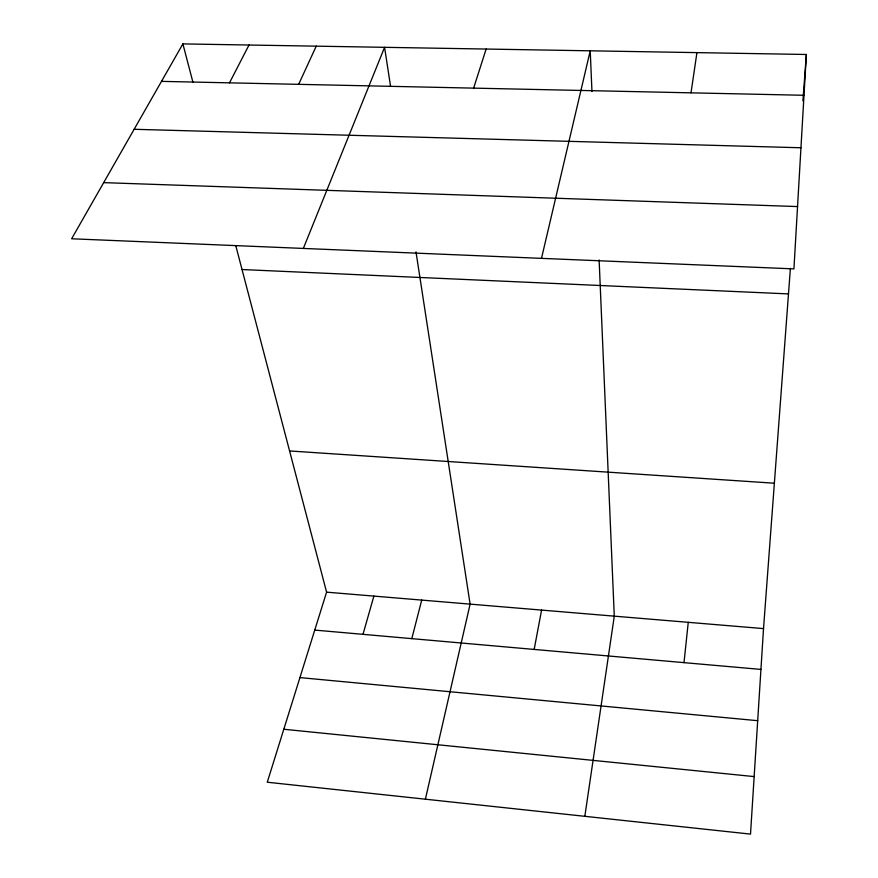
<?xml version="1.0" encoding="UTF-8"?>
<svg xmlns="http://www.w3.org/2000/svg" width="878" height="878" viewBox="0 0 878 878"><rect width="100%" height="100%" fill="white"/><g stroke="black" fill="none" stroke-linecap="round" stroke-linejoin="round"><path stroke-width="1.32" d="M806.366 54.48L793.931 268.887L71.634 238.772L182.887 43.9L806.366 54.48L802.898 100.904M790.398 268.372L763.52 628.604L750.514 834.1L267.274 782.221L326.594 592.156L235.787 245.697M684.006 662.638L688.253 622.326M691.008 92.838L696.934 52.625M584.836 816.31L614.282 616.158L599.125 259.943M534.164 649.424L541.583 610.089M425.391 799.199L470.114 604.13L415.996 251.865M541.496 258.362L590.225 50.814L591.959 91.51M411.804 638.635L421.725 600.091M362.998 634.333L373.885 596.096M473.626 88.129L486.138 49.047M303.338 248.43L384.575 47.324L390.589 86.45M298.663 84.343L316.234 46.161M229.498 82.839L249.012 45.019M161.497 81.369L803.996 95.285M134.136 129.285L800.955 147.767M103.681 182.635L797.542 206.571M242.032 269.535L788.499 293.911M289.586 450.952L774.374 483.218M326.594 592.156L763.52 628.604M314.763 630.086L760.93 669.42M299.925 677.596L757.692 720.695M283.803 729.256L754.147 776.591M182.887 43.9L192.919 82.181"/></g></svg>
